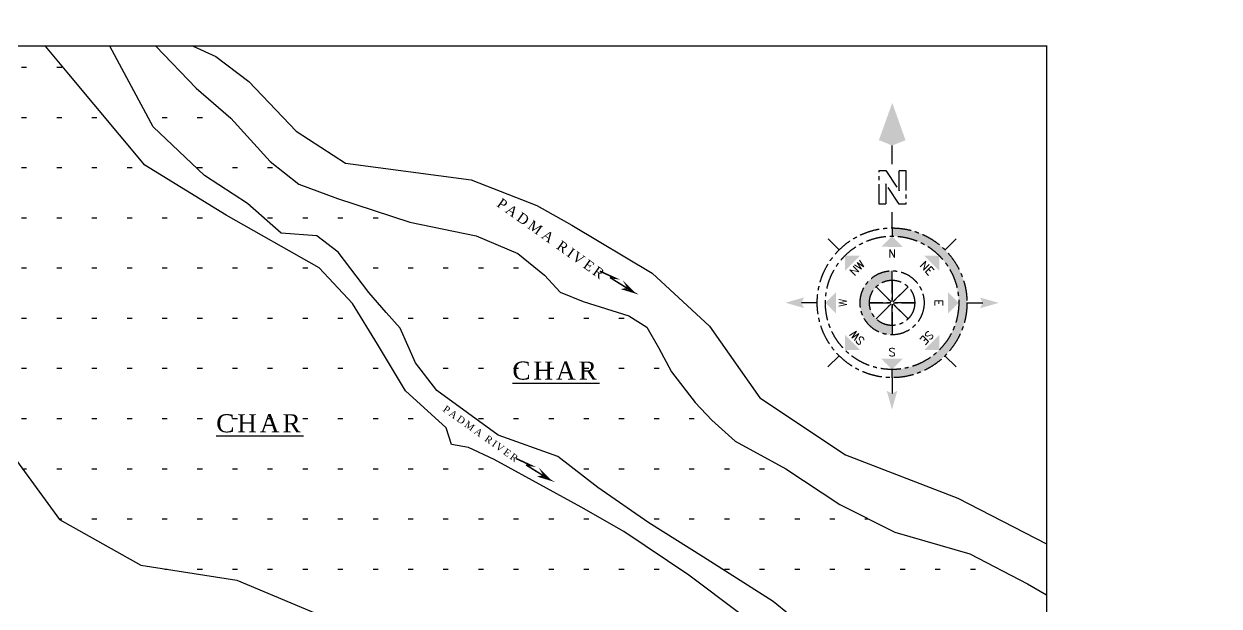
# Model space of a CAD drawing. Header units: inches. Extents: x -340059099 to 1458168, y 1119167 to 1294232938.
# Drawn here: x 462249 to 474153, y 2620884 to 2626684 of the extents above; entities that cross this region are included whole.
import ezdxf
from ezdxf.enums import TextEntityAlignment as Align

# ---------------------------------------------------------------- set-up
doc = ezdxf.new("R2010")
doc.units = ezdxf.units.IN
doc.header["$MEASUREMENT"] = 0
doc.linetypes.add('CENTER', pattern=[2, 1.25, -0.25, 0.25, -0.25])
doc.layers.add('Final_Alingment', color=2, linetype='Continuous')
doc.layers.add('Text', color=7, linetype='Continuous')
doc.styles.add('ROMANS', font='romans.shx')
doc.styles.add('Text', font='times.ttf', dxfattribs={"height": 240})
pattern_1 = [(0, (-169174.5, 21252.5), (0, 500), [50, -300])]

# ---------------------------------------------------------------- blocks, each defined once
blk = doc.blocks.new('Anno_North_J_Metric')
at = {"linetype": 'ByBlock', "lineweight": -2}
h = blk.add_hatch(color=0, dxfattribs=at)
h.paths.add_polyline_path([(-4.167, 0), (-4.679, 0, 1), (4.679, 0), (4.167, 0, -1)])
h.paths.add_polyline_path([(1.414, 0), (2, 0, 1), (-2, 0), (-1.414, 0, -1)])
at = {"color": 0, "linetype": 'ByBlock', "lineweight": -2}
for p, q in [((0, 4.679), (0, 5.667)), ((-3.308, 3.308), (-4.007, 4.007)), ((3.308, 3.308), (4.007, 4.007)), ((-1, 1), (1, -1)), ((-1, -1), (1, 1)), ((1, -1), (-1, 1)), ((1, 1), (-1, -1)), ((0, 1.414), (0, -1.414)), ((0, -1.414), (0, 1.414)), ((6.169, 0.401), (6.169, 0.821)), ((6.169, 0.821), (8.269, 0.821)), ((8.269, 0.821), (8.269, 0.401)), ((-4.679, 0), (-5.667, 0)), ((-4.679, 0), (-4.167, 0)), ((-1.414, 0), (-2, 0)), ((-1.414, 0), (1.414, 0)), ((1.414, 0), (-1.414, 0)), ((1.414, 0), (2, 0)), ((4.679, 0), (4.167, 0)), ((4.679, 0), (5.667, 0)), ((7.429, 0.401), (6.169, 0.401)), ((6.169, -0.439), (7.429, 0.401)), ((8.269, 0.401), (7.009, -0.439)), ((8.667, 0), (9.833, 0)), ((6.169, -0.859), (6.169, -0.439)), ((7.009, -0.439), (8.269, -0.439)), ((8.269, -0.439), (8.269, -0.859)), ((8.269, -0.859), (6.169, -0.859)), ((-3.308, -3.308), (-4.007, -4.007)), ((3.308, -3.308), (4.007, -4.007)), ((0, -4.679), (0, -5.667))]:
    blk.add_line(p, q, dxfattribs=at)
for radius in [4.679, 4.167, 2, 1.414]:
    blk.add_circle((0, 0), radius, dxfattribs=at)
for points in [[(-0.333, 5.5), (0, 5.667), (0, 6.667)], [(0, 6.667), (0.333, 5.5), (0, 5.667)], [(0, 4.167), (0.667, 3.5), (-0.667, 3.5)], [(-2.946, 2.946), (-2.003, 2.946), (-2.946, 2.003)], [(2.946, 2.946), (2.946, 2.003), (2.003, 2.946)], [(12.5, 0), (10.167, 0.833), (9.833, 0)], [(-6.667, 0), (-5.5, 0.333), (-5.667, 0)], [(-5.5, -0.333), (-5.667, 0), (-6.667, 0)], [(-4.167, 0), (-3.5, 0.667), (-3.5, -0.667)], [(4.167, 0), (3.5, -0.667), (3.5, 0.667)], [(9.833, 0), (10.167, -0.833), (12.5, 0)], [(-2.946, -2.946), (-2.946, -2.003), (-2.003, -2.946)], [(2.946, -2.946), (2.003, -2.946), (2.946, -2.003)], [(0, -4.167), (-0.667, -3.5), (0.667, -3.5)], [(0, -6.667), (-0.333, -5.5), (0, -5.667)], [(0.333, -5.5), (0, -5.667), (0, -6.667)]]:
    blk.add_solid(points, dxfattribs=at)
at = {"color": 0, "linetype": 'ByBlock', "lineweight": -2, "style": 'ROMANS'}
blk.add_text('W', height=0.5, dxfattribs=at).set_placement((0, 2.833), align=Align.CENTER)
for s, rotation, p in [('SW', 45, (-2.003, 2.003)), ('NW', 315, (2.003, 2.003)), ('S', 270, (-3.333, 0)), ('N', 270, (2.833, 0)), ('SE', 135, (-2, -2)), ('NE', 225, (2, -2)), ('E', 180, (0, -2.667))]:
    blk.add_text(s, height=0.5, rotation=rotation, dxfattribs=at).set_placement(p, align=Align.CENTER)

msp = doc.modelspace()

# ---------------------------------------------------------------- hatches: boundary and pattern name
at = {"layer": 'Text', "lineweight": 25}
h = msp.add_hatch(dxfattribs=at)
h.set_pattern_fill('ACAD_ISO07W100', color=0, scale=100, style=0)
h.set_pattern_definition(pattern_1)
h.paths.add_polyline_path([(465189, 2624253), (464264, 2624777), (463454, 2625278), (462697, 2626182), (462463, 2626463), (459986, 2626463), (460113, 2626160), (460279, 2625441), (460816, 2624465), (461617, 2623096), (462602, 2621745), (463414, 2621290), (464368, 2621141), (465650, 2620604), (467877, 2620117), (469813, 2619568), (472435, 2618576), (472435, 2618836), (471435, 2619238), (471640, 2619289), (471753, 2619323), (471796, 2619395), (471734, 2619475), (471549, 2619626), (471397, 2619705), (470991, 2619881), (470499, 2620143), (470041, 2620424), (469378, 2620810), (468872, 2621192), (468224, 2621628), (467798, 2621870), (467455, 2622057), (466932, 2622344), (466678, 2622464), (466509, 2622494), (466453, 2622658), (466050, 2623028), (465770, 2623493), (465522, 2623899)])
h.paths.add_polyline_path([(464119, 2622840), (465004, 2622840), (465004, 2622534), (464119, 2622534)], flags=24)
h = msp.add_hatch(dxfattribs=at)
h.set_pattern_fill('ACAD_ISO07W100', color=0, scale=100, style=0)
h.set_pattern_definition(pattern_1)
h.paths.add_polyline_path([(469332, 2622528), (469100, 2622735), (468935, 2622912), (468698, 2623217), (468569, 2623460), (468453, 2623662), (468275, 2623776), (467818, 2623918), (467591, 2624010), (467434, 2624179), (467169, 2624397), (466754, 2624571), (466093, 2624710), (465371, 2624945), (464986, 2625087), (464703, 2625314), (464311, 2625745), (463965, 2626043), (463644, 2626114), (463325, 2626052), (463537, 2625659), (464047, 2625174), (464476, 2624895), (464812, 2624599), (465167, 2624574), (465380, 2624410), (465685, 2624007), (465858, 2623810), (465995, 2623653), (466150, 2623306), (466360, 2623033), (466974, 2622585), (467565, 2622373), (467966, 2622066), (468474, 2621712), (469017, 2621370), (469711, 2620928), (470036, 2620665), (470549, 2620312), (470997, 2620045), (471349, 2619974), (472201, 2619361), (472435, 2619236), (472435, 2620995), (472245, 2621106), (471669, 2621405), (470923, 2621620), (470377, 2621896), (469838, 2622250)])
h.paths.add_polyline_path([(467069, 2623365), (467954, 2623365), (467954, 2623059), (467069, 2623059)], flags=24)

# ---------------------------------------------------------------- linework, layer by layer
at = {"layer": 'Text'}
msp.add_line((472435, 2620995), (472435, 2619236), dxfattribs=at)
at = {"layer": 'Text', "const_width": 15}
msp.add_lwpolyline([(454607, 2626463), (472435, 2626463), (472435, 2614491), (454607, 2614491)], close=True, dxfattribs=at)
at = {"layer": 'Text'}
for points in [[(469378, 2620810), (468872, 2621192), (468224, 2621628), (467798, 2621870), (467455, 2622057), (466932, 2622344), (466678, 2622464), (466509, 2622494), (466453, 2622658), (466050, 2623028), (465770, 2623493), (465522, 2623899), (465189, 2624253), (464264, 2624777), (463454, 2625278), (462697, 2626182), (462463, 2626463)], [(472435, 2619236), (472201, 2619361), (471349, 2619974), (470997, 2620045), (470549, 2620312), (470036, 2620665), (469711, 2620928), (469017, 2621370), (468474, 2621712), (467966, 2622066), (467565, 2622373), (466974, 2622585), (466360, 2623033), (466150, 2623306), (465995, 2623653), (465858, 2623810), (465685, 2624007), (465380, 2624410), (465167, 2624574), (464812, 2624599), (464476, 2624895), (464047, 2625174), (463537, 2625659), (463104, 2626463)], [(463563, 2626463), (463563, 2626463), (463965, 2626043), (464311, 2625745), (464703, 2625314), (464986, 2625087), (465371, 2624945), (466093, 2624710), (466754, 2624571), (467169, 2624397), (467434, 2624179), (467591, 2624010), (467818, 2623918), (468275, 2623776), (468453, 2623662), (468569, 2623460), (468698, 2623217), (468935, 2622912), (469100, 2622735), (469332, 2622528), (469838, 2622250), (470377, 2621896), (470923, 2621620), (471669, 2621405), (472245, 2621106), (472435, 2620995)], [(463936, 2626463), (464159, 2626358), (464490, 2626110), (464959, 2625616), (465453, 2625295), (466705, 2625131), (467356, 2624875), (467707, 2624679), (468506, 2624199), (469078, 2623672), (469578, 2622959), (470433, 2622389), (471552, 2621958), (472435, 2621505)], [(461617, 2623096), (462602, 2621745), (463414, 2621290), (463414, 2621290), (464368, 2621141), (465650, 2620604)]]:
    msp.add_lwpolyline(points, dxfattribs=at)
at = {"layer": 'Text', "const_width": 15}
for points in [[(468085, 2624157), (468140, 2624150), (467986, 2624220)], [(468086, 2624157), (468322, 2624010), (468224, 2624040), (468269, 2624048), (468247, 2624086), (468322, 2624010)], [(467250, 2622290), (467304, 2622283), (467151, 2622354)], [(467250, 2622290), (467486, 2622143), (467389, 2622173), (467434, 2622181), (467411, 2622219), (467486, 2622143)]]:
    msp.add_lwpolyline(points, dxfattribs=at)
at = {"layer": 'Text', "color": 1}
msp.add_circle((469844, 2616428), 81808, dxfattribs=at)

# ---------------------------------------------------------------- block references
at = {"layer": 'Final_Alingment', "color": 5, "linetype": 'CENTER', "ltscale": 0.5, "xscale": 159.3706496064259, "yscale": 159.3706496065715, "zscale": 159.3706496085375, "rotation": 89.95746063459418}
msp.add_blockref('Anno_North_J_Metric', (470896, 2623905), dxfattribs=at)
at = {"layer": 'Final_Alingment', "color": 0, "linetype": 'CENTER', "ltscale": 0.5, "xscale": 159.3706496064259, "yscale": 159.3706496065715, "zscale": 159.3706496085375, "rotation": 89.95746063459418}
msp.add_blockref('Anno_North_J_Metric', (470896, 2623905), dxfattribs=at)

# ---------------------------------------------------------------- texts
at = {"layer": 'Text', "width": 1652.11, "attachment_point": 1, "rotation": 324.6009, "style": 'Text'}
for insert, char_height in [((467008, 2624955), 100), ((466455, 2622888), 70)]:
    msp.add_mtext('{\\T1.25;PADMA RIVER}', dxfattribs=dict(at, insert=insert, char_height=char_height))
at = {"layer": 'Text', "char_height": 180, "attachment_point": 1, "style": 'Text'}
for insert in [(467114, 2623320), (464164, 2622795)]:
    msp.add_mtext('{\\T1.15;\\LCHAR}', dxfattribs=dict(at, insert=insert))

doc.saveas('drawing.dxf')
